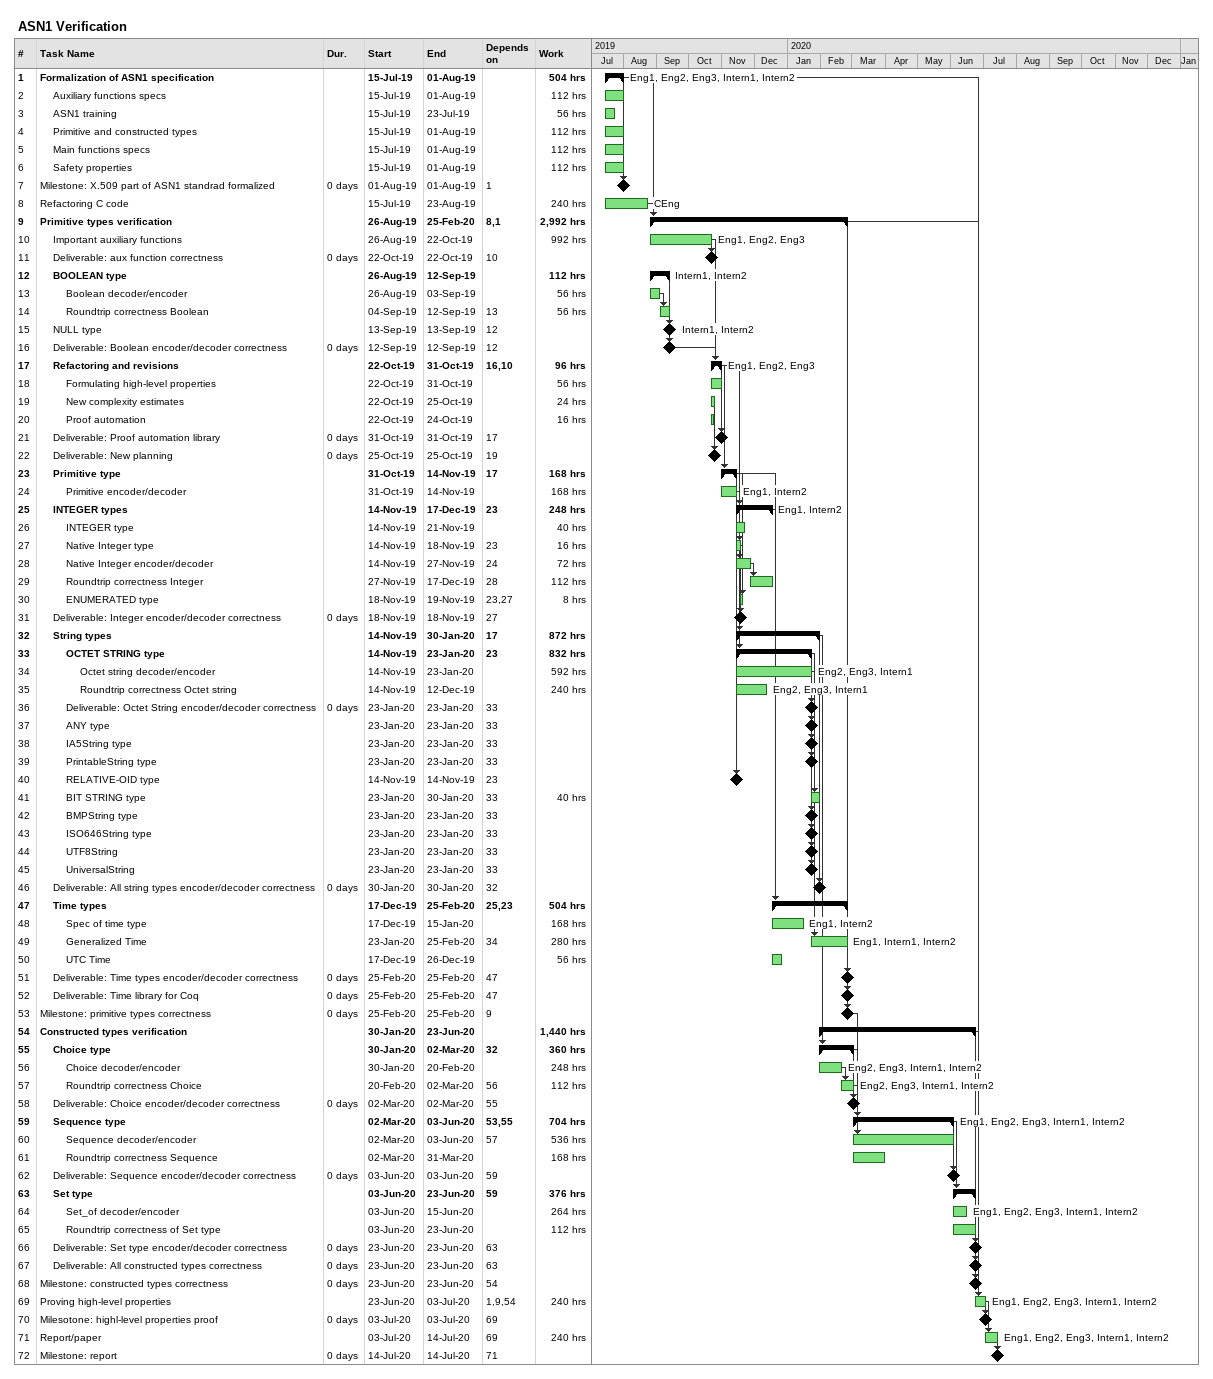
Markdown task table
ASN1 Verification

| ID | Level | Task | Duration | Start | Finish | Predecessors | Resources | Work (h) |
|---|---|---|---|---|---|---|---|---|
| 1 | 1 | **Formalization of ASN1 specification** |  | 2019-07-15 | 2019-08-01 |  | Eng1, Eng2, Eng3, Intern1, Intern2 | 504 |
| 2 | 2 | Auxiliary functions specs |  | 2019-07-15 | 2019-08-01 |  |  | 112 |
| 3 | 2 | ASN1 training |  | 2019-07-15 | 2019-07-23 |  |  | 56 |
| 4 | 2 | Primitive and constructed types |  | 2019-07-15 | 2019-08-01 |  |  | 112 |
| 5 | 2 | Main functions specs |  | 2019-07-15 | 2019-08-01 |  |  | 112 |
| 6 | 2 | Safety properties |  | 2019-07-15 | 2019-08-01 |  |  | 112 |
| 7 | 1 | Milestone: X.509 part of ASN1 standrad formalized | 0d | 2019-08-01 | 2019-08-01 | 1 |  |  |
| 8 | 1 | Refactoring C code |  | 2019-07-15 | 2019-08-23 |  | CEng | 240 |
| 9 | 1 | **Primitive types verification** |  | 2019-08-26 | 2020-02-25 | 8, 1 |  | 2992 |
| 10 | 2 | Important auxiliary functions |  | 2019-08-26 | 2019-10-22 |  | Eng1, Eng2, Eng3 | 992 |
| 11 | 2 | Deliverable: aux function correctness | 0d | 2019-10-22 | 2019-10-22 | 10 |  |  |
| 12 | 2 | **BOOLEAN type** |  | 2019-08-26 | 2019-09-12 |  | Intern1, Intern2 | 112 |
| 13 | 3 | Boolean decoder/encoder |  | 2019-08-26 | 2019-09-03 |  |  | 56 |
| 14 | 3 | Roundtrip correctness Boolean |  | 2019-09-04 | 2019-09-12 | 13 |  | 56 |
| 15 | 2 | NULL type |  | 2019-09-13 | 2019-09-13 | 12 | Intern1, Intern2 |  |
| 16 | 2 | Deliverable: Boolean encoder/decoder correctness | 0d | 2019-09-12 | 2019-09-12 | 12 |  |  |
| 17 | 2 | **Refactoring and revisions** |  | 2019-10-22 | 2019-10-31 | 16, 10 | Eng1, Eng2, Eng3 | 96 |
| 18 | 3 | Formulating high-level properties |  | 2019-10-22 | 2019-10-31 |  |  | 56 |
| 19 | 3 | New complexity estimates |  | 2019-10-22 | 2019-10-25 |  |  | 24 |
| 20 | 3 | Proof automation |  | 2019-10-22 | 2019-10-24 |  |  | 16 |
| 21 | 2 | Deliverable: Proof automation library | 0d | 2019-10-31 | 2019-10-31 | 17 |  |  |
| 22 | 2 | Deliverable: New planning | 0d | 2019-10-25 | 2019-10-25 | 19 |  |  |
| 23 | 2 | **Primitive type** |  | 2019-10-31 | 2019-11-14 | 17 |  | 168 |
| 24 | 3 | Primitive encoder/decoder |  | 2019-10-31 | 2019-11-14 |  | Eng1, Intern2 | 168 |
| 25 | 2 | **INTEGER types** |  | 2019-11-14 | 2019-12-17 | 23 | Eng1, Intern2 | 248 |
| 26 | 3 | INTEGER type |  | 2019-11-14 | 2019-11-21 |  |  | 40 |
| 27 | 3 | Native Integer type |  | 2019-11-14 | 2019-11-18 | 23 |  | 16 |
| 28 | 3 | Native Integer encoder/decoder |  | 2019-11-14 | 2019-11-27 | 24 |  | 72 |
| 29 | 3 | Roundtrip correctness Integer |  | 2019-11-27 | 2019-12-17 | 28 |  | 112 |
| 30 | 3 | ENUMERATED type |  | 2019-11-18 | 2019-11-19 | 23, 27 |  | 8 |
| 31 | 2 | Deliverable: Integer encoder/decoder correctness | 0d | 2019-11-18 | 2019-11-18 | 27 |  |  |
| 32 | 2 | **String types** |  | 2019-11-14 | 2020-01-30 | 17 |  | 872 |
| 33 | 3 | **OCTET STRING type** |  | 2019-11-14 | 2020-01-23 | 23 |  | 832 |
| 34 | 4 | Octet string decoder/encoder |  | 2019-11-14 | 2020-01-23 |  | Eng2, Eng3, Intern1 | 592 |
| 35 | 4 | Roundtrip correctness Octet string |  | 2019-11-14 | 2019-12-12 |  | Eng2, Eng3, Intern1 | 240 |
| 36 | 3 | Deliverable: Octet String encoder/decoder correctness | 0d | 2020-01-23 | 2020-01-23 | 33 |  |  |
| 37 | 3 | ANY type |  | 2020-01-23 | 2020-01-23 | 33 |  |  |
| 38 | 3 | IA5String type |  | 2020-01-23 | 2020-01-23 | 33 |  |  |
| 39 | 3 | PrintableString type |  | 2020-01-23 | 2020-01-23 | 33 |  |  |
| 40 | 3 | RELATIVE-OID type |  | 2019-11-14 | 2019-11-14 | 23 |  |  |
| 41 | 3 | BIT STRING type |  | 2020-01-23 | 2020-01-30 | 33 |  | 40 |
| 42 | 3 | BMPString type |  | 2020-01-23 | 2020-01-23 | 33 |  |  |
| 43 | 3 | ISO646String type |  | 2020-01-23 | 2020-01-23 | 33 |  |  |
| 44 | 3 | UTF8String |  | 2020-01-23 | 2020-01-23 | 33 |  |  |
| 45 | 3 | UniversalString |  | 2020-01-23 | 2020-01-23 | 33 |  |  |
| 46 | 2 | Deliverable: All string types encoder/decoder correctness | 0d | 2020-01-30 | 2020-01-30 | 32 |  |  |
| 47 | 2 | **Time types** |  | 2019-12-17 | 2020-02-25 | 25, 23 |  | 504 |
| 48 | 3 | Spec of time type |  | 2019-12-17 | 2020-01-15 |  | Eng1, Intern2 | 168 |
| 49 | 3 | Generalized Time |  | 2020-01-23 | 2020-02-25 | 34 | Eng1, Intern1, Intern2 | 280 |
| 50 | 3 | UTC Time |  | 2019-12-17 | 2019-12-26 |  |  | 56 |
| 51 | 2 | Deliverable: Time types encoder/decoder correctness | 0d | 2020-02-25 | 2020-02-25 | 47 |  |  |
| 52 | 2 | Deliverable: Time library for Coq | 0d | 2020-02-25 | 2020-02-25 | 47 |  |  |
| 53 | 1 | Milestone: primitive types correctness | 0d | 2020-02-25 | 2020-02-25 | 9 |  |  |
| 54 | 1 | **Constructed types verification** |  | 2020-01-30 | 2020-06-23 |  |  | 1440 |
| 55 | 2 | **Choice type** |  | 2020-01-30 | 2020-03-02 | 32 |  | 360 |
| 56 | 3 | Choice decoder/encoder |  | 2020-01-30 | 2020-02-20 |  | Eng2, Eng3, Intern1, Intern2 | 248 |
| 57 | 3 | Roundtrip correctness Choice |  | 2020-02-20 | 2020-03-02 | 56 | Eng2, Eng3, Intern1, Intern2 | 112 |
| 58 | 2 | Deliverable: Choice encoder/decoder correctness | 0d | 2020-03-02 | 2020-03-02 | 55 |  |  |
| 59 | 2 | **Sequence type** |  | 2020-03-02 | 2020-06-03 | 53, 55 | Eng1, Eng2, Eng3, Intern1, Intern2 | 704 |
| 60 | 3 | Sequence decoder/encoder |  | 2020-03-02 | 2020-06-03 | 57 |  | 536 |
| 61 | 3 | Roundtrip correctness Sequence |  | 2020-03-02 | 2020-03-31 |  |  | 168 |
| 62 | 2 | Deliverable: Sequence encoder/decoder correctness | 0d | 2020-06-03 | 2020-06-03 | 59 |  |  |
| 63 | 2 | **Set type** |  | 2020-06-03 | 2020-06-23 | 59 |  | 376 |
| 64 | 3 | Set_of decoder/encoder |  | 2020-06-03 | 2020-06-15 |  | Eng1, Eng2, Eng3, Intern1, Intern2 | 264 |
| 65 | 3 | Roundtrip correctness of Set type |  | 2020-06-03 | 2020-06-23 |  |  | 112 |
| 66 | 2 | Deliverable: Set type encoder/decoder correctness | 0d | 2020-06-23 | 2020-06-23 | 63 |  |  |
| 67 | 2 | Deliverable: All constructed types correctness | 0d | 2020-06-23 | 2020-06-23 | 63 |  |  |
| 68 | 1 | Milestone: constructed types correctness | 0d | 2020-06-23 | 2020-06-23 | 54 |  |  |
| 69 | 1 | Proving high-level properties |  | 2020-06-23 | 2020-07-03 | 1, 9, 54 | Eng1, Eng2, Eng3, Intern1, Intern2 | 240 |
| 70 | 1 | Milesotone: highl-level properties proof | 0d | 2020-07-03 | 2020-07-03 | 69 |  |  |
| 71 | 1 | Report/paper |  | 2020-07-03 | 2020-07-14 | 69 | Eng1, Eng2, Eng3, Intern1, Intern2 | 240 |
| 72 | 1 | Milestone: report | 0d | 2020-07-14 | 2020-07-14 | 71 |  |  |
